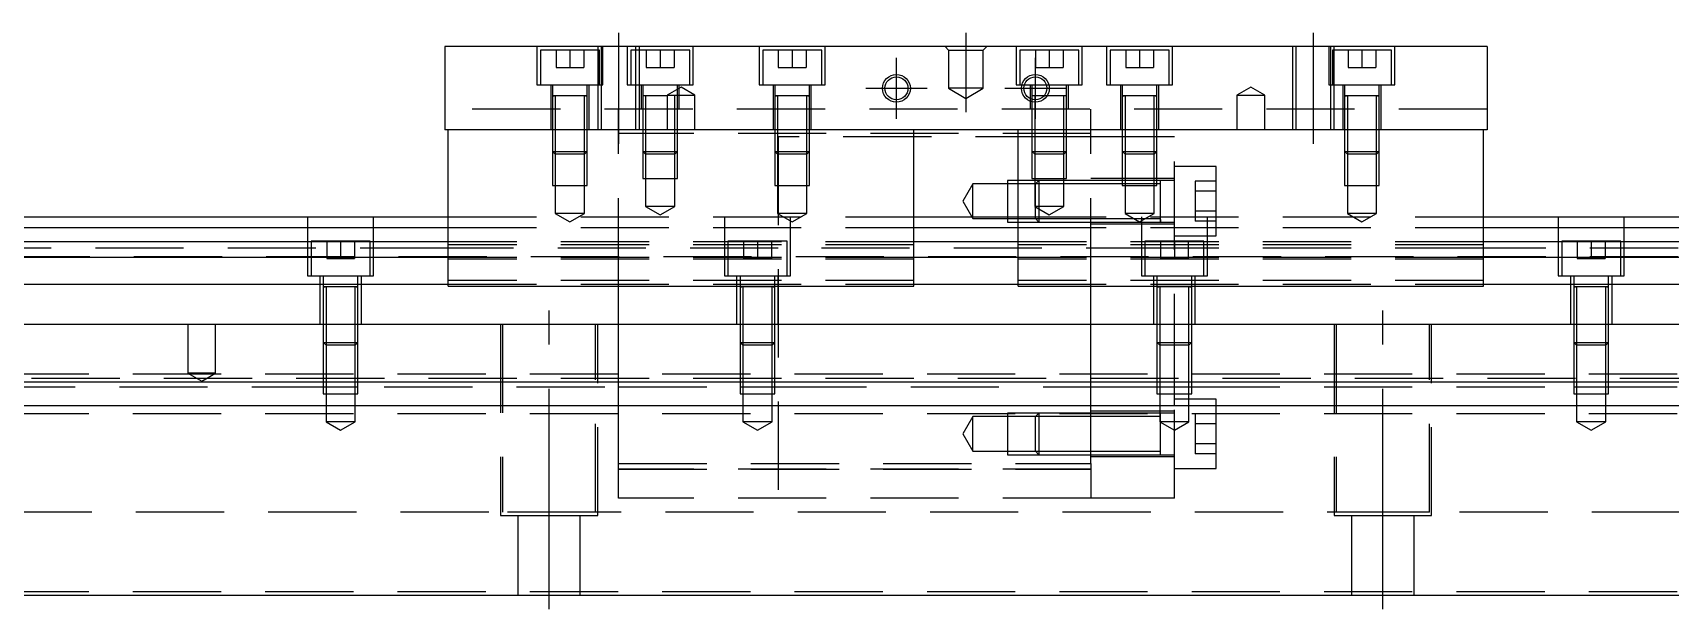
# Model space of a CAD drawing. Extents: x -20 to 923, y -292 to 102.
# Drawn here: x 215.7 to 451.4, y -242.8 to -159.8 of the extents above; entities that cross this region are included whole.
import ezdxf

# ---------------------------------------------------------------- set-up
doc = ezdxf.new("R2010")
doc.units = 0
doc.linetypes.add('CENTER', pattern=[50.8, 31.75, -6.35, 6.35, -6.35])
doc.linetypes.add('DASHED', pattern=[19.05, 12.7, -6.35])
doc.layers.get('0').update_dxf_attribs({"linetype": 'CONTINUOUS'})
doc.layers.add('CENTER', color=1, linetype='CENTER')

msp = doc.modelspace()

# ---------------------------------------------------------------- linework, layer by layer
at = {"color": 7, "linetype": 'CONTINUOUS'}
for p, q in [((275, -161.76), (275, -173.76)), ((425, -161.76), (275, -161.76)), ((425, -161.76), (425, -173.76)), ((425, -173.76), (275, -173.76)), ((275.5, -196.26), (275.5, -173.76)), ((342.5, -196.26), (342.5, -173.76)), ((357.5, -196.26), (357.5, -173.76)), ((424.5, -196.26), (424.5, -173.76)), ((0, -186.26), (275.5, -186.26)), ((0, -187.799608), (275.5, -187.799608)), ((342.5, -186.26), (357.5, -186.26)), ((342.5, -187.799608), (357.5, -187.799608)), ((424.5, -186.26), (700, -186.26)), ((424.5, -187.799608), (700, -187.799608)), ((275.5, -189.88154), (0, -189.88154)), ((357.5, -189.88154), (342.5, -189.88154)), ((700, -189.88154), (424.5, -189.88154)), ((275.5, -192.096666), (0, -192.096666)), ((357.5, -192.096666), (342.5, -192.096666)), ((700, -192.096666), (424.5, -192.096666)), ((0, -195.941934), (275.5, -195.941934)), ((275.5, -196.26), (342.5, -196.26)), ((342.5, -195.941934), (357.5, -195.941934)), ((357.5, -196.26), (424.5, -196.26)), ((424.5, -195.941934), (700, -195.941934)), ((700, -201.76), (0, -201.76)), ((700, -210.06), (0, -210.06)), ((700, -213.46), (0, -213.46)), ((700, -240.76), (0, -240.76))]:
    msp.add_line(p, q, dxfattribs=at)
at = {"color": 3, "linetype": 'DASHED'}
for p, q in [((288.25, -161.76), (288.25, -167.26)), ((297.25, -162.26), (288.75, -162.26)), ((288.75, -162.26), (288.75, -167.26)), ((291, -162.26), (291, -164.76)), ((293, -162.26), (293, -164.76)), ((295, -162.26), (295, -164.76)), ((297.000006, -161.76), (297.000006, -162.26)), ((297.000006, -162.26), (297.000006, -167.26)), ((297.25, -167.26), (297.25, -162.26)), ((297.5, -161.76), (297.5, -173.76)), ((297.75, -167.26), (297.75, -161.76)), ((301.25, -161.76), (301.25, -167.26)), ((302.999994, -162.26), (301.75, -162.26)), ((301.75, -162.26), (301.75, -167.26)), ((302.5, -173.76), (302.5, -161.76)), ((302.999994, -173.76), (302.999994, -161.76)), ((310.25, -162.26), (302.999994, -162.26)), ((304, -162.26), (304, -164.76)), ((306, -162.26), (306, -164.76)), ((308, -162.26), (308, -164.76)), ((310.25, -167.26), (310.25, -162.26)), ((310.75, -167.26), (310.75, -161.76)), ((320.25, -161.76), (320.25, -167.26)), ((329.25, -162.26), (320.75, -162.26)), ((320.75, -162.26), (320.75, -167.26)), ((323, -162.26), (323, -164.76)), ((325, -162.26), (325, -164.76)), ((327, -162.26), (327, -164.76)), ((329.25, -167.26), (329.25, -162.26)), ((329.75, -167.26), (329.75, -161.76)), ((347.5, -162.26), (347, -161.76)), ((347.5, -162.26), (347.5, -167.76)), ((347.5, -162.26), (352.5, -162.26)), ((352.5, -162.26), (353, -161.76)), ((352.5, -167.76), (352.5, -162.26)), ((357.25, -161.76), (357.25, -167.26)), ((366.25, -162.26), (357.75, -162.26)), ((357.75, -162.26), (357.75, -167.26)), ((360, -162.26), (360, -164.76)), ((362, -162.26), (362, -164.76)), ((364, -162.26), (364, -164.76)), ((366.25, -167.26), (366.25, -162.26)), ((366.75, -167.26), (366.75, -161.76)), ((370.25, -161.76), (370.25, -167.26)), ((379.25, -162.26), (370.75, -162.26)), ((370.75, -162.26), (370.75, -167.26)), ((373, -162.26), (373, -164.76)), ((375, -162.26), (375, -164.76)), ((377, -162.26), (377, -164.76)), ((379.25, -167.26), (379.25, -162.26)), ((379.75, -167.26), (379.75, -161.76)), ((397.000006, -161.76), (397.000006, -173.76)), ((397.5, -161.76), (397.5, -173.76)), ((402.25, -161.76), (402.25, -167.26)), ((402.5, -173.76), (402.5, -161.76)), ((411.25, -162.26), (402.75, -162.26)), ((402.75, -162.26), (402.75, -167.26)), ((402.999994, -162.26), (402.999994, -161.76)), ((402.999994, -167.26), (402.999994, -162.26)), ((405, -162.26), (405, -164.76)), ((407, -162.26), (407, -164.76)), ((409, -162.26), (409, -164.76)), ((411.25, -167.26), (411.25, -162.26)), ((411.75, -167.26), (411.75, -161.76)), ((291, -164.76), (293, -164.76)), ((293, -164.76), (295, -164.76)), ((304, -164.76), (306, -164.76)), ((306, -164.76), (308, -164.76)), ((323, -164.76), (325, -164.76)), ((325, -164.76), (327, -164.76)), ((360, -164.76), (362, -164.76)), ((362, -164.76), (364, -164.76)), ((373, -164.76), (375, -164.76)), ((375, -164.76), (377, -164.76)), ((405, -164.76), (407, -164.76)), ((407, -164.76), (409, -164.76)), ((288.25, -167.26), (297.75, -167.26)), ((290.25, -167.26), (290.25, -173.76)), ((290.5, -167.26), (290.5, -168.86)), ((295.5, -168.86), (295.5, -167.26)), ((295.75, -173.76), (295.75, -167.26)), ((297.000006, -167.26), (297.000006, -173.76)), ((301.25, -167.26), (310.75, -167.26)), ((303.25, -167.26), (303.25, -170.76)), ((303.5, -167.26), (303.5, -168.86)), ((308.5, -168.86), (308.5, -167.26)), ((308.75, -170.76), (308.75, -167.26)), ((320.25, -167.26), (329.75, -167.26)), ((322.25, -167.26), (322.25, -173.76)), ((322.5, -167.26), (322.5, -168.86)), ((327.5, -168.86), (327.5, -167.26)), ((327.75, -173.76), (327.75, -167.26)), ((357.25, -167.26), (366.75, -167.26)), ((359.25, -167.26), (359.25, -170.76)), ((359.5, -167.26), (359.5, -168.86)), ((364.5, -168.86), (364.5, -167.26)), ((364.75, -170.76), (364.75, -167.26)), ((370.25, -167.26), (379.75, -167.26)), ((372.25, -167.26), (372.25, -173.76)), ((372.5, -167.26), (372.5, -168.86)), ((377.5, -168.86), (377.5, -167.26)), ((377.75, -173.76), (377.75, -167.26)), ((402.25, -167.26), (411.75, -167.26)), ((402.999994, -173.76), (402.999994, -167.26)), ((404.25, -167.26), (404.25, -173.76)), ((404.5, -167.26), (404.5, -168.86)), ((409.5, -168.86), (409.5, -167.26)), ((409.75, -173.76), (409.75, -167.26)), ((290.5, -168.855), (290.5, -168.86)), ((290.5, -168.86), (290.757448, -168.86)), ((290.757468, -168.86), (290.5, -168.86)), ((290.5, -168.86), (290.5, -173.75998)), ((290.5, -168.86), (290.5, -168.865)), ((295.242552, -168.86), (290.757468, -168.86)), ((290.9, -168.86), (290.9, -173.75998)), ((295.1, -173.75998), (295.1, -168.86)), ((295.5, -168.86), (295.242552, -168.86)), ((295.242602, -168.86), (295.5, -168.86)), ((295.5, -168.86), (295.5, -168.855)), ((295.5, -173.75998), (295.5, -168.86)), ((295.5, -168.865), (295.5, -168.86)), ((303.5, -168.855), (303.5, -168.86)), ((303.757468, -168.86), (303.5, -168.86)), ((303.5, -168.86), (303.5, -168.865)), ((303.5, -168.86), (303.5, -170.75998)), ((306.902224, -168.86), (303.757468, -168.86)), ((303.9, -168.86), (303.9, -170.75998)), ((309, -167.6053), (307, -168.76)), ((307, -168.76), (309, -168.76)), ((307, -168.76), (307, -173.76)), ((308.1, -170.75998), (308.1, -168.86)), ((308.5, -168.86), (308.5, -168.855)), ((308.5, -168.865), (308.5, -168.86)), ((308.5, -170.75998), (308.5, -168.86)), ((311, -168.76), (309, -167.6053)), ((309, -168.76), (311, -168.76)), ((311, -173.76), (311, -168.76)), ((322.5, -168.855), (322.5, -168.86)), ((322.5, -168.86), (322.757448, -168.86)), ((322.757468, -168.86), (322.5, -168.86)), ((322.5, -168.86), (322.5, -168.865)), ((322.5, -168.86), (322.5, -173.75998)), ((327.242552, -168.86), (322.757468, -168.86)), ((322.9, -168.86), (322.9, -173.75998)), ((327.1, -173.75998), (327.1, -168.86)), ((327.5, -168.86), (327.242552, -168.86)), ((327.242602, -168.86), (327.5, -168.86)), ((327.5, -168.86), (327.5, -168.855)), ((327.5, -168.865), (327.5, -168.86)), ((327.5, -173.75998), (327.5, -168.86)), ((352.5, -167.76), (347.5, -167.76)), ((347.5, -167.76), (350, -169.203376)), ((350, -169.203376), (352.5, -167.76)), ((359.5, -168.855), (359.5, -168.86)), ((359.757468, -168.86), (359.5, -168.86)), ((359.5, -168.86), (359.5, -169.332418)), ((359.5, -168.86), (359.5, -168.865)), ((359.5, -169.332418), (359.5, -169.696492)), ((361.229562, -168.86), (359.757468, -168.86)), ((359.9, -168.86), (359.9, -169.406966)), ((359.9, -169.406966), (359.9, -169.757498)), ((361.669968, -168.86), (361.229562, -168.86)), ((361.67033, -168.86), (361.229838, -168.86)), ((364.242552, -168.86), (361.669968, -168.86)), ((364.1, -170.75998), (364.1, -168.86)), ((364.5, -168.86), (364.242552, -168.86)), ((364.5, -168.86), (364.5, -168.855)), ((364.5, -170.75998), (364.5, -168.86)), ((364.5, -168.865), (364.5, -168.86)), ((372.5, -168.855), (372.5, -168.86)), ((372.5, -168.86), (372.757448, -168.86)), ((372.757468, -168.86), (372.5, -168.86)), ((372.5, -168.86), (372.5, -173.75998)), ((372.5, -168.86), (372.5, -168.865)), ((377.242552, -168.86), (372.757468, -168.86)), ((372.9, -168.86), (372.9, -173.75998)), ((377.1, -173.75998), (377.1, -168.86)), ((377.5, -168.86), (377.242552, -168.86)), ((377.242602, -168.86), (377.5, -168.86)), ((377.5, -168.86), (377.5, -168.855)), ((377.5, -173.75998), (377.5, -168.86)), ((377.5, -168.865), (377.5, -168.86)), ((391, -167.6053), (389, -168.76)), ((389, -168.76), (391, -168.76)), ((389, -168.76), (389, -173.76)), ((393, -168.76), (391, -167.6053)), ((391, -168.76), (393, -168.76)), ((393, -173.76), (393, -168.76)), ((404.5, -168.855), (404.5, -168.86)), ((404.5, -168.86), (404.757448, -168.86)), ((404.757468, -168.86), (404.5, -168.86)), ((404.5, -168.86), (404.5, -168.865)), ((404.5, -168.86), (404.5, -173.75998)), ((409.242552, -168.86), (404.757468, -168.86)), ((404.9, -168.86), (404.9, -173.75998)), ((409.1, -173.75998), (409.1, -168.86)), ((409.5, -168.86), (409.242552, -168.86)), ((409.242602, -168.86), (409.5, -168.86)), ((409.5, -168.86), (409.5, -168.855)), ((409.5, -168.865), (409.5, -168.86)), ((409.5, -173.75998), (409.5, -168.86)), ((425, -170.76), (275, -170.76)), ((300, -173.76), (300, -170.76)), ((303.5, -170.76), (303.5, -173.76)), ((303.500006, -170.76), (303.500006, -173.76)), ((303.9, -170.76), (303.9, -173.76)), ((308.1, -173.76), (308.1, -170.76)), ((308.499994, -173.76), (308.499994, -170.76)), ((308.5, -173.76), (308.5, -170.76)), ((359.5, -169.696492), (359.5, -170.75998)), ((359.5, -170.76), (359.5, -176.86)), ((359.500006, -170.76), (359.500006, -176.86)), ((359.9, -169.757498), (359.9, -170.75998)), ((359.9, -170.76), (359.9, -177.26)), ((364.1, -173.76), (364.1, -170.76)), ((364.499994, -173.76), (364.499994, -170.76)), ((364.5, -173.76), (364.5, -170.76)), ((368, -173.76), (368, -170.76)), ((290.5, -173.76), (290.5, -176.86)), ((290.500006, -173.76), (290.500006, -176.860006)), ((290.9, -173.76), (290.9, -177.26)), ((295.1, -177.26), (295.1, -173.76)), ((295.499994, -176.860006), (295.499994, -173.76)), ((295.5, -176.86), (295.5, -173.76)), ((300, -196.26), (300, -173.76)), ((368, -174.26), (300, -174.26)), ((303.5, -173.76), (303.5, -176.86)), ((303.500006, -173.76), (303.500006, -176.860006)), ((303.9, -173.76), (303.9, -177.26)), ((308.1, -177.26), (308.1, -173.76)), ((308.499994, -176.860006), (308.499994, -173.76)), ((308.5, -176.86), (308.5, -173.76)), ((322.5, -173.76), (322.5, -176.86)), ((322.500006, -173.76), (322.500006, -176.860006)), ((322.9, -173.76), (322.9, -177.26)), ((327.1, -177.26), (327.1, -173.76)), ((327.499994, -176.860006), (327.499994, -173.76)), ((327.5, -176.86), (327.5, -173.76)), ((364.1, -177.26), (364.1, -173.76)), ((364.499994, -176.860006), (364.499994, -173.76)), ((364.5, -176.86), (364.5, -173.76)), ((368, -196.26), (368, -173.76)), ((372.5, -173.76), (372.5, -176.86)), ((372.500006, -173.76), (372.500006, -176.860006)), ((372.9, -173.76), (372.9, -177.26)), ((377.1, -177.26), (377.1, -173.76)), ((377.499994, -176.860006), (377.499994, -173.76)), ((377.5, -176.86), (377.5, -173.76)), ((404.5, -173.76), (404.5, -176.86)), ((404.500006, -173.76), (404.500006, -176.860006)), ((404.9, -173.76), (404.9, -177.26)), ((409.1, -177.26), (409.1, -173.76)), ((409.499994, -176.860006), (409.499994, -173.76)), ((409.5, -176.86), (409.5, -173.76)), ((323, -174.76), (323, -226.76)), ((364.1, -174.76), (323, -174.76)), ((364.5, -174.76), (364.1, -174.76)), ((368, -174.76), (364.5, -174.76)), ((372.5, -174.76), (368, -174.76)), ((372.9, -174.76), (372.5, -174.76)), ((377.1, -174.76), (372.9, -174.76)), ((377.5, -174.76), (377.1, -174.76)), ((380, -174.76), (377.5, -174.76)), ((380, -210.06), (380, -174.76)), ((290.5, -176.86), (295.5, -176.86)), ((290.5, -176.86), (290.9, -177.26)), ((290.500006, -176.86002), (290.500006, -181.76)), ((295.1, -177.26), (290.9, -177.26)), ((290.9, -177.26002), (290.9, -181.76)), ((295.1, -177.26), (295.5, -176.86)), ((295.1, -181.76), (295.1, -177.26002)), ((295.499994, -181.76), (295.499994, -176.86002)), ((303.5, -176.86), (308.5, -176.86)), ((303.5, -176.86), (303.9, -177.26)), ((303.500006, -176.86002), (303.500006, -180.76)), ((308.1, -177.26), (303.9, -177.26)), ((303.9, -177.26002), (303.9, -180.76)), ((308.1, -177.26), (308.5, -176.86)), ((308.1, -180.76), (308.1, -177.26002)), ((308.499994, -180.76), (308.499994, -176.86002)), ((322.5, -176.86), (327.5, -176.86)), ((322.5, -176.86), (322.9, -177.26)), ((322.500006, -176.86002), (322.500006, -181.76)), ((327.1, -177.26), (322.9, -177.26)), ((322.9, -177.26002), (322.9, -181.76)), ((327.1, -177.26), (327.5, -176.86)), ((327.1, -181.76), (327.1, -177.26002)), ((327.499994, -181.76), (327.499994, -176.86002)), ((359.5, -176.86), (364.5, -176.86)), ((359.5, -176.86), (359.9, -177.26)), ((359.500006, -176.86002), (359.500006, -180.76)), ((364.1, -177.26), (359.9, -177.26)), ((359.9, -177.26002), (359.9, -180.76)), ((364.1, -177.26), (364.5, -176.86)), ((364.1, -180.76), (364.1, -177.26002)), ((364.499994, -180.76), (364.499994, -176.86002)), ((372.5, -176.86), (377.5, -176.86)), ((372.5, -176.86), (372.9, -177.26)), ((372.500006, -176.86002), (372.500006, -181.76)), ((377.1, -177.26), (372.9, -177.26)), ((372.9, -177.26002), (372.9, -181.76)), ((377.1, -177.26), (377.5, -176.86)), ((377.1, -181.76), (377.1, -177.26002)), ((377.499994, -181.76), (377.499994, -176.86002)), ((386, -179.01), (380, -179.01)), ((386, -189.01), (386, -179.01)), ((404.5, -176.86), (409.5, -176.86)), ((404.5, -176.86), (404.9, -177.26)), ((404.500006, -176.86002), (404.500006, -181.76)), ((409.1, -177.26), (404.9, -177.26)), ((404.9, -177.26002), (404.9, -181.76)), ((409.1, -177.26), (409.5, -176.86)), ((409.1, -181.76), (409.1, -177.26002)), ((409.499994, -181.76), (409.499994, -176.86002)), ((303.500006, -180.76), (308.499994, -180.76)), ((303.9, -180.76), (303.9, -184.76)), ((308.1, -184.76), (308.1, -180.76)), ((356, -181.010006), (356, -187.009994)), ((360.49998, -181.010006), (356, -181.010006)), ((359.500006, -180.76), (364.499994, -180.76)), ((359.9, -180.76), (359.9, -184.76)), ((360.5, -181.01), (360, -181.51)), ((360.5, -181.01), (360.5, -187.01)), ((368, -181.01), (360.5, -181.01)), ((368, -181.010006), (360.5, -181.010006)), ((364.1, -184.76), (364.1, -180.76)), ((380, -180.76), (368, -180.76)), ((372.500006, -181.01), (368.00002, -181.01)), ((377.499994, -181.01), (372.500006, -181.01)), ((378, -181.01), (377.499994, -181.01)), ((378, -181.01), (377.995, -181.01)), ((378, -181.359602), (378, -181.01)), ((378.005, -181.01), (378, -181.01)), ((380, -181.01), (378, -181.01)), ((378, -183.84997), (378, -181.359602)), ((383, -181.123248), (383, -182.566624)), ((386, -181.123248), (383, -181.123248)), ((290.500006, -181.76), (295.499994, -181.76)), ((290.9, -181.76), (290.9, -185.76)), ((295.1, -185.76), (295.1, -181.76)), ((322.500006, -181.76), (327.499994, -181.76)), ((322.9, -181.76), (322.9, -185.76)), ((327.1, -185.76), (327.1, -181.76)), ((351, -181.51), (349.556624, -184.01)), ((351, -186.51), (351, -181.51)), ((356, -181.51), (351, -181.51)), ((359.99998, -181.51), (356, -181.51)), ((360, -186.51), (360, -181.51)), ((368, -181.51), (360, -181.51)), ((378, -181.51), (368.00002, -181.51)), ((372.500006, -181.76), (377.499994, -181.76)), ((372.9, -181.76), (372.9, -185.76)), ((377.1, -185.76), (377.1, -181.76)), ((383, -182.566624), (383, -185.453376)), ((386, -182.566624), (383, -182.566624)), ((404.500006, -181.76), (409.499994, -181.76)), ((404.9, -181.76), (404.9, -185.76)), ((409.1, -185.76), (409.1, -181.76)), ((295.1, -185.76), (290.9, -185.76)), ((290.9, -185.76), (293, -186.972436)), ((293, -186.972436), (295.1, -185.76)), ((308.1, -184.76), (303.9, -184.76)), ((303.9, -184.76), (306, -185.972436)), ((306, -185.972436), (308.1, -184.76)), ((327.1, -185.76), (322.9, -185.76)), ((322.9, -185.76), (325, -186.972436)), ((325, -186.972436), (327.1, -185.76)), ((349.556624, -184.01), (351, -186.51)), ((364.1, -184.76), (359.9, -184.76)), ((359.9, -184.76), (362, -185.972436)), ((362, -185.972436), (364.1, -184.76)), ((377.1, -185.76), (372.9, -185.76)), ((372.9, -185.76), (375, -186.972436)), ((375, -186.972436), (377.1, -185.76)), ((378, -184.21006), (378, -183.84997)), ((378, -186.66035), (378, -184.21006)), ((383, -185.453376), (383, -186.896752)), ((386, -185.453376), (383, -185.453376)), ((409.1, -185.76), (404.9, -185.76)), ((404.9, -185.76), (407, -186.972436)), ((407, -186.972436), (409.1, -185.76)), ((255.25, -186.26), (255.25, -194.76)), ((264.75, -194.76), (264.75, -186.26)), ((275.5, -186.26), (342.5, -186.26)), ((275.5, -187.799608), (342.5, -187.799608)), ((315.25, -186.26), (315.25, -194.76)), ((324.75, -194.76), (324.75, -186.26)), ((351, -186.51), (356, -186.51)), ((356, -186.51), (359.99998, -186.51)), ((356, -187.009994), (360.49998, -187.009994)), ((357.5, -186.26), (424.5, -186.26)), ((357.5, -187.799608), (424.5, -187.799608)), ((360, -186.51), (360.5, -187.01)), ((360, -186.51), (368, -186.51)), ((360.5, -187.009994), (368, -187.009994)), ((360.5, -187.01), (368, -187.01)), ((368, -187.26), (380, -187.26)), ((368.00002, -186.51), (378, -186.51)), ((368.00002, -187.01), (378.005, -187.01)), ((375.25, -186.26), (375.25, -194.76)), ((377.995, -187.01), (380, -187.01)), ((378, -187.01), (378, -186.66035)), ((378, -186.660398), (378, -187.01)), ((386, -186.896752), (383, -186.896752)), ((384.75, -194.76), (384.75, -186.26)), ((435.25, -186.26), (435.25, -194.76)), ((444.75, -194.76), (444.75, -186.26)), ((275.5, -190.76), (28, -190.76)), ((264.25, -189.76), (255.75, -189.76)), ((255.75, -189.76), (255.75, -194.76)), ((258, -189.76), (258, -192.26)), ((260, -189.76), (260, -192.26)), ((262, -189.76), (262, -192.26)), ((264.25, -194.76), (264.25, -189.76)), ((342.5, -189.88154), (275.5, -189.88154)), ((342.5, -190.28668), (275.5, -190.28668)), ((322.99998, -190.76), (275.5, -190.76)), ((324.25, -189.76), (315.75, -189.76)), ((315.75, -189.76), (315.75, -194.76)), ((318, -189.76), (318, -192.26)), ((320, -189.76), (320, -192.26)), ((322, -189.76), (322, -192.26)), ((380, -190.76), (323, -190.76)), ((324.25, -194.76), (324.25, -189.76)), ((424.5, -189.88154), (357.5, -189.88154)), ((424.5, -190.28668), (357.5, -190.28668)), ((384.25, -189.76), (375.75, -189.76)), ((375.75, -189.76), (375.75, -194.76)), ((378, -189.76), (378, -192.26)), ((380, -189.01), (386, -189.01)), ((380, -189.76), (380, -192.26)), ((424.5, -190.76), (380.00002, -190.76)), ((382, -189.76), (382, -192.26)), ((384.25, -194.76), (384.25, -189.76)), ((643, -190.76), (424.5, -190.76)), ((444.25, -189.76), (435.75, -189.76)), ((435.75, -189.76), (435.75, -194.76)), ((438, -189.76), (438, -192.26)), ((440, -189.76), (440, -192.26)), ((442, -189.76), (442, -192.26)), ((444.25, -194.76), (444.25, -189.76)), ((643, -192.01), (25, -192.01)), ((258, -192.26), (260, -192.26)), ((260, -192.26), (262, -192.26)), ((342.5, -192.096666), (275.5, -192.096666)), ((342.5, -192.34), (275.5, -192.34)), ((318, -192.26), (320, -192.26)), ((320, -192.26), (322, -192.26)), ((424.5, -192.096666), (357.5, -192.096666)), ((424.5, -192.34), (357.5, -192.34)), ((378, -192.26), (380, -192.26)), ((380, -192.26), (382, -192.26)), ((438, -192.26), (440, -192.26)), ((440, -192.26), (442, -192.26)), ((255.25, -194.76), (264.75, -194.76)), ((257, -194.76), (257, -201.76)), ((257.5, -194.76), (257.5, -196.36)), ((262.5, -196.36), (262.5, -194.76)), ((263, -201.76), (263, -194.76)), ((342.5, -195.437372), (275.5, -195.437372)), ((315.25, -194.76), (324.75, -194.76)), ((317, -194.76), (317, -201.76)), ((317.5, -194.76), (317.5, -196.36)), ((322.5, -196.36), (322.5, -194.76)), ((323, -201.76), (323, -194.76)), ((424.5, -195.437372), (357.5, -195.437372)), ((375.25, -194.76), (384.75, -194.76)), ((377, -194.76), (377, -201.76)), ((377.5, -194.76), (377.5, -196.36)), ((382.5, -196.36), (382.5, -194.76)), ((383, -201.76), (383, -194.76)), ((435.25, -194.76), (444.75, -194.76)), ((437, -194.76), (437, -201.76)), ((437.5, -194.76), (437.5, -196.36)), ((442.5, -196.36), (442.5, -194.76)), ((443, -201.76), (443, -194.76)), ((257.5, -196.355), (257.5, -196.36)), ((257.5, -196.36), (257.757448, -196.36)), ((257.757468, -196.36), (257.5, -196.36)), ((257.5, -196.36), (257.5, -196.365)), ((257.5, -196.36), (257.5, -201.75998)), ((262.242552, -196.36), (257.757468, -196.36)), ((257.9, -196.36), (257.9, -201.75998)), ((262.1, -201.75998), (262.1, -196.36)), ((262.5, -196.36), (262.242552, -196.36)), ((262.242602, -196.36), (262.5, -196.36)), ((262.5, -196.36), (262.5, -196.355)), ((262.5, -196.365), (262.5, -196.36)), ((262.5, -201.75998), (262.5, -196.36)), ((275.5, -195.941934), (342.5, -195.941934)), ((300, -201.76), (300, -196.26)), ((317.5, -196.355), (317.5, -196.36)), ((317.5, -196.36), (317.757448, -196.36)), ((317.757468, -196.36), (317.5, -196.36)), ((317.5, -196.36), (317.5, -196.365)), ((317.5, -196.36), (317.5, -201.75998)), ((322.242552, -196.36), (317.757468, -196.36)), ((317.9, -196.36), (317.9, -201.75998)), ((322.1, -201.75998), (322.1, -196.36)), ((322.5, -196.36), (322.242552, -196.36)), ((322.242602, -196.36), (322.5, -196.36)), ((322.5, -196.36), (322.5, -196.355)), ((322.5, -196.365), (322.5, -196.36)), ((322.5, -201.75998), (322.5, -196.36)), ((357.5, -195.941934), (424.5, -195.941934)), ((368, -201.76), (368, -196.26)), ((377.5, -196.355), (377.5, -196.36)), ((377.5, -196.36), (377.757448, -196.36)), ((377.757468, -196.36), (377.5, -196.36)), ((377.5, -196.36), (377.5, -196.365)), ((377.5, -196.36), (377.5, -201.75998)), ((382.242552, -196.36), (377.757468, -196.36)), ((377.9, -196.36), (377.9, -201.75998)), ((382.1, -201.75998), (382.1, -196.36)), ((382.5, -196.36), (382.242552, -196.36)), ((382.242602, -196.36), (382.5, -196.36)), ((382.5, -196.36), (382.5, -196.355)), ((382.5, -196.365), (382.5, -196.36)), ((382.5, -201.75998), (382.5, -196.36)), ((437.5, -196.355), (437.5, -196.36)), ((437.5, -196.36), (437.757448, -196.36)), ((437.757468, -196.36), (437.5, -196.36)), ((437.5, -196.36), (437.5, -196.365)), ((437.5, -196.36), (437.5, -201.75998)), ((442.242552, -196.36), (437.757468, -196.36)), ((437.9, -196.36), (437.9, -201.75998)), ((442.1, -201.75998), (442.1, -196.36)), ((442.5, -196.36), (442.242552, -196.36)), ((442.242602, -196.36), (442.5, -196.36)), ((442.5, -196.36), (442.5, -196.355)), ((442.5, -196.365), (442.5, -196.36)), ((442.5, -201.75998), (442.5, -196.36)), ((238, -201.76), (238, -208.76)), ((242, -208.76), (242, -201.76)), ((257.5, -201.76), (257.5, -204.36)), ((257.500006, -201.76), (257.500006, -204.360006)), ((257.9, -201.76), (257.9, -204.76)), ((262.1, -204.76), (262.1, -201.76)), ((262.499994, -204.360006), (262.499994, -201.76)), ((262.5, -204.36), (262.5, -201.76)), ((283, -201.76), (283, -229.26)), ((283.291796, -201.76), (283.291796, -228.76)), ((296.708204, -228.76), (296.708204, -201.76)), ((297, -229.26), (297, -201.76)), ((300, -210.06), (300, -201.76)), ((317.5, -201.76), (317.5, -204.36)), ((317.500006, -201.76), (317.500006, -204.360006)), ((317.9, -201.76), (317.9, -204.76)), ((322.1, -204.76), (322.1, -201.76)), ((322.499994, -204.360006), (322.499994, -201.76)), ((322.5, -204.36), (322.5, -201.76)), ((368, -210.06), (368, -201.76)), ((377.5, -201.76), (377.5, -204.36)), ((377.500006, -201.76), (377.500006, -204.360006)), ((377.9, -201.76), (377.9, -204.76)), ((382.1, -204.76), (382.1, -201.76)), ((382.499994, -204.360006), (382.499994, -201.76)), ((382.5, -204.36), (382.5, -201.76)), ((403, -201.76), (403, -229.26)), ((403.291796, -201.76), (403.291796, -228.76)), ((416.708204, -228.76), (416.708204, -201.76)), ((417, -229.26), (417, -201.76)), ((437.5, -201.76), (437.5, -204.36)), ((437.500006, -201.76), (437.500006, -204.360006)), ((437.9, -201.76), (437.9, -204.76)), ((442.1, -204.76), (442.1, -201.76)), ((442.499994, -204.360006), (442.499994, -201.76)), ((442.5, -204.36), (442.5, -201.76)), ((257.5, -204.36), (262.5, -204.36)), ((257.5, -204.36), (257.9, -204.76)), ((257.500006, -204.36002), (257.500006, -210.06)), ((262.1, -204.76), (257.9, -204.76)), ((257.9, -204.76002), (257.9, -211.76)), ((262.1, -204.76), (262.5, -204.36)), ((262.1, -211.76), (262.1, -204.76002)), ((262.499994, -210.06), (262.499994, -204.36002)), ((317.5, -204.36), (322.5, -204.36)), ((317.5, -204.36), (317.9, -204.76)), ((317.500006, -204.36002), (317.500006, -210.06)), ((322.1, -204.76), (317.9, -204.76)), ((317.9, -204.76002), (317.9, -211.76)), ((322.1, -204.76), (322.5, -204.36)), ((322.1, -211.76), (322.1, -204.76002)), ((322.499994, -210.06), (322.499994, -204.36002)), ((377.5, -204.36), (382.5, -204.36)), ((377.5, -204.36), (377.9, -204.76)), ((377.500006, -204.36002), (377.500006, -210.06)), ((382.1, -204.76), (377.9, -204.76)), ((377.9, -204.76002), (377.9, -211.76)), ((382.1, -204.76), (382.5, -204.36)), ((382.1, -211.76), (382.1, -204.76002)), ((382.499994, -210.06), (382.499994, -204.36002)), ((437.5, -204.36), (442.5, -204.36)), ((437.5, -204.36), (437.9, -204.76)), ((437.500006, -204.36002), (437.500006, -210.06)), ((442.1, -204.76), (437.9, -204.76)), ((437.9, -204.76002), (437.9, -211.76)), ((442.1, -204.76), (442.5, -204.36)), ((442.1, -211.76), (442.1, -204.76002)), ((442.499994, -210.06), (442.499994, -204.36002)), ((700, -208.91), (0, -208.91)), ((25, -209.51), (643, -209.51)), ((242, -208.76), (238, -208.76)), ((238, -208.76), (240, -209.9147)), ((240, -209.9147), (242, -208.76)), ((56.708204, -210.76), (300, -210.76)), ((257.500006, -210.06), (257.500006, -211.76)), ((257.500006, -210.76), (262.499994, -210.76)), ((257.500006, -211.76), (262.499994, -211.76)), ((257.9, -211.76), (257.9, -215.76)), ((262.1, -215.76), (262.1, -211.76)), ((262.499994, -211.76), (262.499994, -210.06)), ((300, -213.46), (300, -210.06)), ((300, -210.76), (322.99998, -210.76)), ((317.500006, -210.06), (317.500006, -211.76)), ((317.500006, -210.76), (322.499994, -210.76)), ((317.500006, -211.76), (322.499994, -211.76)), ((317.9, -211.76), (317.9, -215.76)), ((322.1, -215.76), (322.1, -211.76)), ((322.499994, -211.76), (322.499994, -210.06)), ((323, -210.759994), (368, -210.759994)), ((323, -210.76), (368, -210.76)), ((368, -213.46), (368, -210.06)), ((368, -210.759994), (377.500006, -210.759994)), ((368, -210.76), (377.500006, -210.76)), ((377.500006, -210.06), (377.500006, -211.76)), ((377.500006, -210.759994), (380, -210.759994)), ((377.500006, -210.76), (380, -210.76)), ((377.500006, -210.76), (382.499994, -210.76)), ((377.500006, -211.76), (382.499994, -211.76)), ((377.9, -211.76), (377.9, -215.76)), ((380, -211.76), (380, -210.06)), ((380, -213.46), (380, -211.76)), ((380.00002, -210.76), (382.499994, -210.76)), ((382.1, -215.76), (382.1, -211.76)), ((382.499994, -211.76), (382.499994, -210.06)), ((382.499994, -210.76), (643, -210.76)), ((437.500006, -210.06), (437.500006, -211.76)), ((437.500006, -210.76), (442.499994, -210.76)), ((437.500006, -211.76), (442.499994, -211.76)), ((437.9, -211.76), (437.9, -215.76)), ((442.1, -215.76), (442.1, -211.76)), ((442.499994, -211.76), (442.499994, -210.06)), ((300, -221.76), (300, -213.46)), ((368, -221.76), (368, -213.46)), ((380, -214.26), (368, -214.26)), ((386, -212.51), (380, -212.51)), ((380, -226.76), (380, -213.46)), ((386, -213.46), (386, -212.51)), ((386, -222.51), (386, -213.46)), ((700, -214.61), (0, -214.61)), ((262.1, -215.76), (257.9, -215.76)), ((257.9, -215.76), (260, -216.972436)), ((260, -216.972436), (262.1, -215.76)), ((322.1, -215.76), (317.9, -215.76)), ((317.9, -215.76), (320, -216.972436)), ((320, -216.972436), (322.1, -215.76)), ((351, -215.01), (349.556624, -217.51)), ((351, -220.01), (351, -215.01)), ((356, -215.01), (351, -215.01)), ((356, -214.510006), (356, -220.509994)), ((360.49998, -214.510006), (356, -214.510006)), ((359.99998, -215.01), (356, -215.01)), ((360.5, -214.51), (360, -215.01)), ((360, -220.01), (360, -215.01)), ((368, -215.01), (360, -215.01)), ((360.5, -214.51), (360.5, -220.51)), ((368, -214.51), (360.5, -214.51)), ((368, -214.510006), (360.5, -214.510006)), ((378, -214.51), (368.00002, -214.51)), ((378, -215.01), (368.00002, -215.01)), ((382.1, -215.76), (377.9, -215.76)), ((377.9, -215.76), (380, -216.972436)), ((378, -214.51), (377.995, -214.51)), ((380, -214.51), (378, -214.51)), ((378.005, -214.51), (378, -214.51)), ((378, -217.34997), (378, -214.61)), ((380, -216.972436), (382.1, -215.76)), ((383, -214.623248), (383, -216.066624)), ((386, -214.623248), (383, -214.623248)), ((386, -216.066624), (383, -216.066624)), ((383, -216.066624), (383, -218.953376)), ((442.1, -215.76), (437.9, -215.76)), ((437.9, -215.76), (440, -216.972436)), ((440, -216.972436), (442.1, -215.76)), ((349.556624, -217.51), (351, -220.01)), ((378, -217.71006), (378, -217.34997)), ((378, -220.16035), (378, -217.71006)), ((383, -218.953376), (383, -220.396752)), ((386, -218.953376), (383, -218.953376)), ((351, -220.01), (356, -220.01)), ((356, -220.01), (359.99998, -220.01)), ((356, -220.509994), (360.49998, -220.509994)), ((360, -220.01), (368, -220.01)), ((360, -220.01), (360.5, -220.51)), ((360.5, -220.509994), (368, -220.509994)), ((360.5, -220.51), (368, -220.51)), ((368, -220.76), (380, -220.76)), ((368.00002, -220.01), (378, -220.01)), ((368.00002, -220.51), (378, -220.51)), ((377.995, -220.51), (378, -220.51)), ((378, -220.51), (378, -220.16035)), ((378, -220.51), (380, -220.51)), ((378, -220.51), (378.005, -220.51)), ((386, -220.396752), (383, -220.396752)), ((300, -221.76), (368, -221.76)), ((300, -226.76), (300, -221.76)), ((300, -222.606052), (368, -222.606052)), ((368, -222.606052), (300, -222.606052)), ((368, -221.76), (368, -226.76)), ((380, -222.51), (386, -222.51)), ((368, -226.76), (300, -226.76)), ((380, -226.76), (368, -226.76)), ((643.291796, -228.76), (0, -228.76)), ((283, -229.26), (290, -229.26)), ((296.708204, -228.76), (283.291796, -228.76)), ((285.5, -229.26), (285.5, -240.76)), ((290, -229.26), (297, -229.26)), ((294.5, -240.76), (294.5, -229.26)), ((403, -229.26), (410, -229.26)), ((416.708204, -228.76), (403.291796, -228.76)), ((405.5, -229.26), (405.5, -240.76)), ((410, -229.26), (417, -229.26)), ((414.5, -240.76), (414.5, -229.26)), ((700, -240.26), (6.499992, -240.26))]:
    msp.add_line(p, q, dxfattribs=at)
at = {"color": 3, "linetype": 'CONTINUOUS'}
for centre in [(340, -167.76), (360, -167.76)]:
    msp.add_circle(centre, 2, dxfattribs=at)
at = {"color": 7, "linetype": 'CONTINUOUS'}
for centre in [(340, -167.76), (360, -167.76)]:
    msp.add_circle(centre, 1.65, dxfattribs=at)
at = {"layer": 'CENTER', "color": 1, "linetype": 'CENTER'}
for p, q in [((300, -159.76), (300, -175.76)), ((350, -159.76), (350, -171.203376)), ((400, -159.76), (400, -175.76)), ((340, -172.16), (340, -163.36)), ((360, -172.16), (360, -163.36)), ((335.6, -167.76), (344.4, -167.76)), ((355.6, -167.76), (364.4, -167.76)), ((290, -242.76), (290, -199.76)), ((410, -242.76), (410, -199.76))]:
    msp.add_line(p, q, dxfattribs=at)

doc.saveas('drawing.dxf')
